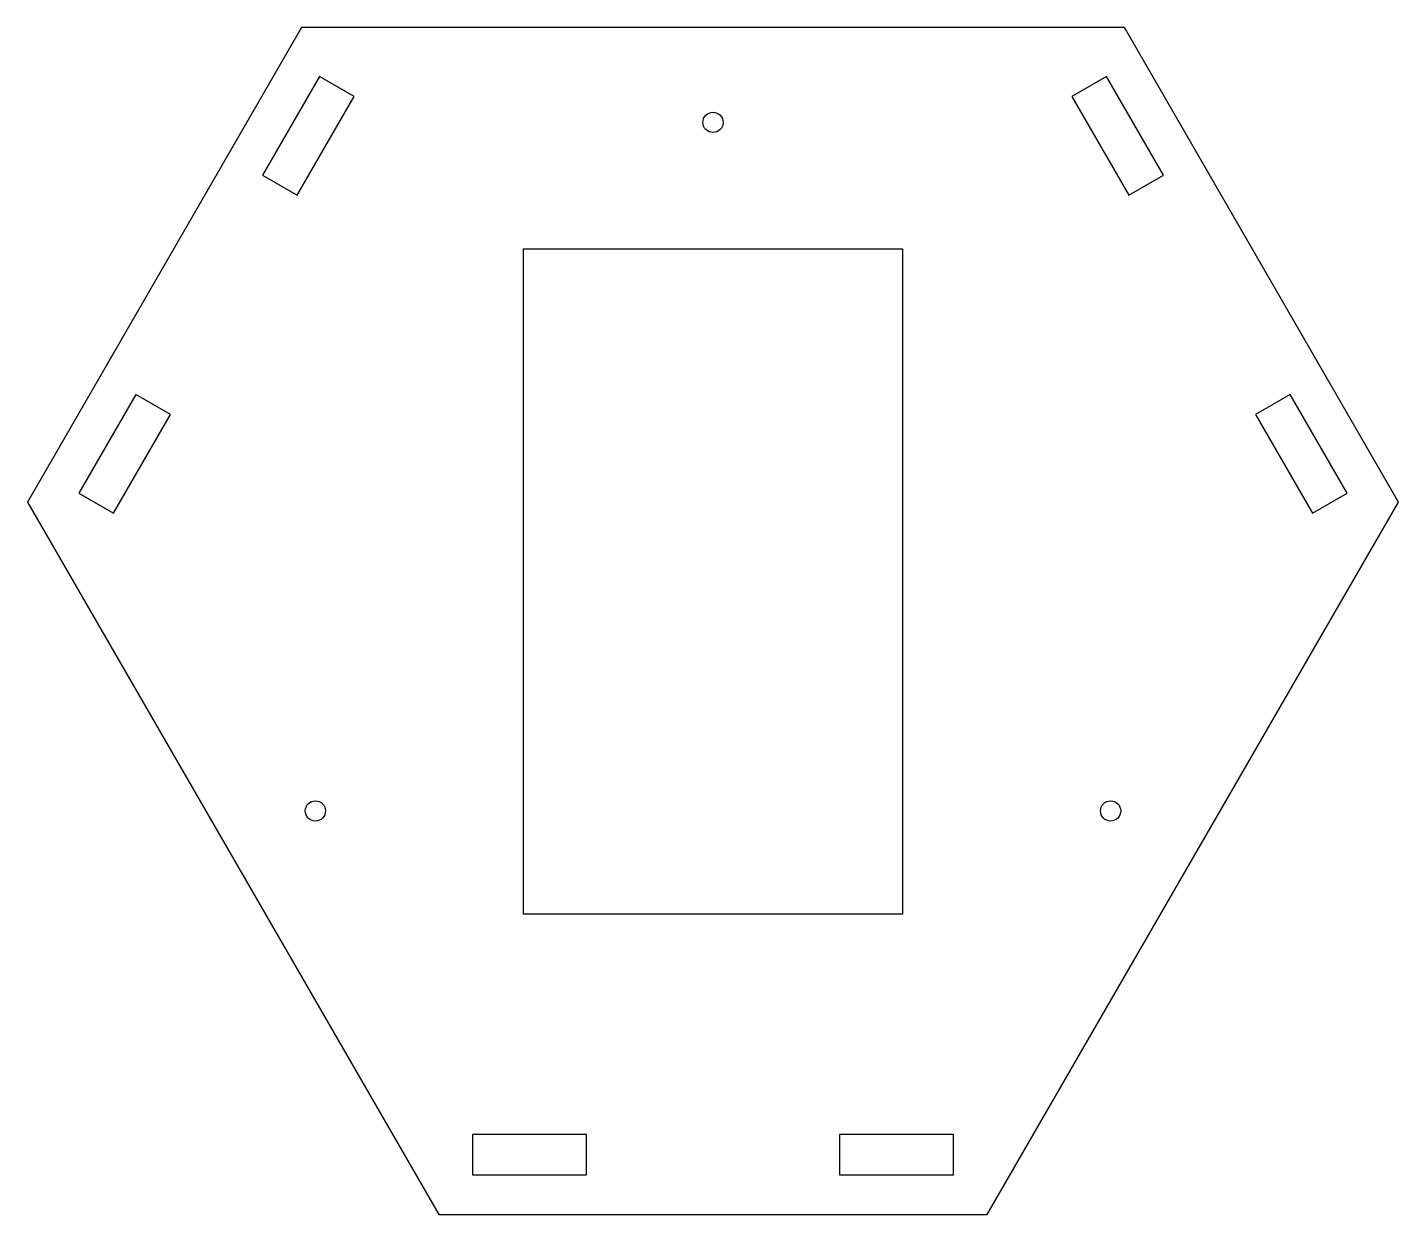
# Model space of a CAD drawing. Header units: millimetres. Extents: x -108 to 108, y -100 to 88.
import ezdxf

# ---------------------------------------------------------------- set-up
doc = ezdxf.new("R2010")
doc.units = ezdxf.units.MM

msp = doc.modelspace()

# ---------------------------------------------------------------- linework, layer by layer
at = {"color": 7, "linetype": 'Continuous', "lineweight": 25}
for p, q in [((-64.95, 87.5), (-108.25, 12.5)), ((64.95, 87.5), (-64.95, 87.5)), ((108.25, 12.5), (64.95, 87.5)), ((-62.15, 79.76), (-71.15, 64.17)), ((-56.65, 76.58), (-62.15, 79.76)), ((62.15, 79.76), (56.65, 76.58)), ((71.15, 64.17), (62.15, 79.76)), ((-65.65, 61), (-56.65, 76.58)), ((56.65, 76.58), (65.65, 61)), ((-71.15, 64.17), (-65.65, 61)), ((65.65, 61), (71.15, 64.17)), ((30, 52.5), (-30, 52.5)), ((-30, 52.5), (-30, -52.5)), ((30, -52.5), (30, 52.5)), ((-91.15, 29.53), (-100.15, 13.94)), ((-85.65, 26.35), (-91.15, 29.53)), ((91.15, 29.53), (85.65, 26.35)), ((100.15, 13.94), (91.15, 29.53)), ((-94.65, 10.77), (-85.65, 26.35)), ((85.65, 26.35), (94.65, 10.77)), ((-100.15, 13.94), (-94.65, 10.77)), ((94.65, 10.77), (100.15, 13.94)), ((-108.25, 12.5), (-43.3, -100)), ((43.3, -100), (108.25, 12.5)), ((-30, -52.5), (30, -52.5)), ((-20, -87.35), (-38, -87.35)), ((-38, -87.35), (-38, -93.7)), ((-20, -93.7), (-20, -87.35)), ((20, -87.35), (20, -93.7)), ((38, -87.35), (20, -87.35)), ((38, -93.7), (38, -87.35)), ((-38, -93.7), (-20, -93.7)), ((20, -93.7), (38, -93.7)), ((-43.3, -100), (43.3, -100))]:
    msp.add_line(p, q, dxfattribs=at)
for centre in [(0, 72.5), (-62.79, -36.25), (62.79, -36.25)]:
    msp.add_circle(centre, 1.6, dxfattribs=at)

doc.saveas('drawing.dxf')
